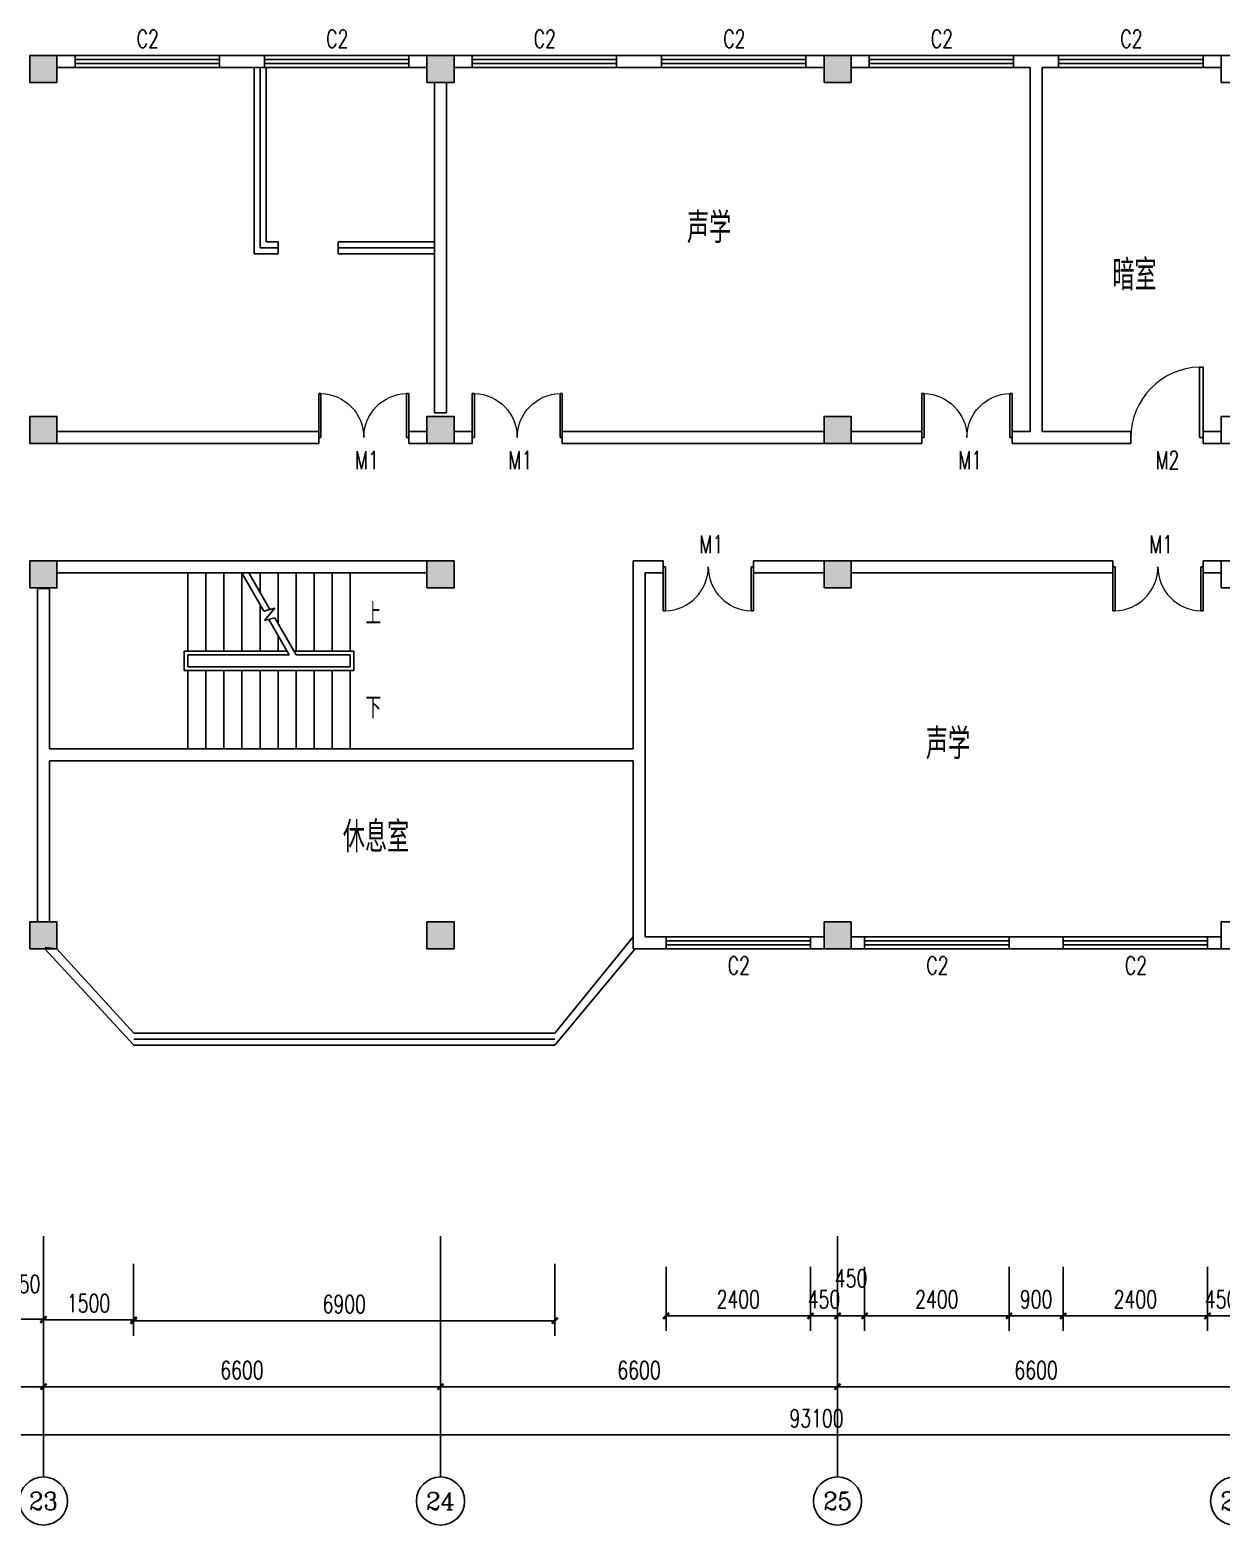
# Model space of a CAD drawing. Extents: x 28056 to 142362, y 13590 to 39190.
# Drawn here: x 67331 to 87131, y 13590 to 38439 of the extents above; entities that cross this region are included whole.
import ezdxf
from ezdxf.enums import TextEntityAlignment as Align

# ---------------------------------------------------------------- set-up
doc = ezdxf.new("R2010")
doc.units = 0
doc.header["$LTSCALE"] = 1000
doc.header["$MEASUREMENT"] = 0
for name, color, linetype in [('AXIS', 3, 'Continuous'), ('AXIS_TEXT', 7, 'Continuous'), ('COLUMN', 9, 'Continuous'), ('DIM_SYMB', 3, 'Continuous'), ('PUB_DIM', 3, 'Continuous'), ('PUB_TEXT', 7, 'Continuous'), ('STAIR', 2, 'Continuous'), ('WALL', 9, 'Continuous'), ('WINDOW', 4, 'Continuous'), ('WINDOW_TEXT', 7, 'Continuous')]:
    doc.layers.add(name, color=color, linetype=linetype)
doc.styles.add('_TCH_AXIS', font='COMPLEX', dxfattribs={"bigfont": 'GBCBIG'})
doc.styles.add('_TCH_DIM', font='SIMPLEX', dxfattribs={"bigfont": 'GBCBIG'})
doc.styles.add('_TCH_DIM_T3', font='SIMPLEX', dxfattribs={"width": 0.705882, "bigfont": 'GBCBIG'})
doc.styles.add('_TCH_WINDOW', font='SIMPLEX', dxfattribs={"bigfont": 'GBCBIG'})
doc.styles.add('COMPLEX', font='COMPLEX')
doc.styles.get("Standard").update_dxf_attribs({"font": 'gbenor.shx', "bigfont": 'gbcbig.shx'})
doc.dimstyles.new('_TCH_ARCH&&100', dxfattribs={"dimtxt": 297.5, "dimasz": 100, "dimexe": 250, "dimexo": 300, "dimgap": 126.25, "dimtad": 1, "dimdec": 0, "dimzin": 0, "dimdsep": 46, "dimtxsty": '_TCH_DIM_T3', "dimblk": 'ARCHTICK', "dimcen": 0.09, "dimclrt": 7, "dimazin": 2, "dimtfac": 1, "dimtdec": 0, "dimtix": 1, "dimtmove": 2, "dimatfit": 3, "dimfxl": 1, "dimtolj": 1, "dimtzin": 0, "dimarcsym": 0})

# ---------------------------------------------------------------- blocks, each defined once
blk = doc.blocks.new('_ArchTick')
at = {"color": 0, "linetype": 'ByBlock', "const_width": 0.4}
blk.add_lwpolyline([(-0.5, -0.5), (0.5, 0.5)], dxfattribs=at)
blk = doc.blocks.new('*D26')
at = {"layer": 'Defpoints', "color": 0}
for p in [(67106, 17722), (67556, 17722), (67556, 17010)]:
    blk.add_point(p, dxfattribs=at)
at = {"layer": 'PUB_DIM', "color": 0, "lineweight": -2}
for p, q in [((67106, 17422), (67106, 16760)), ((67556, 17422), (67556, 16760)), ((67106, 17010), (67556, 17010))]:
    blk.add_line(p, q, dxfattribs=at)
at = {"layer": 'PUB_DIM', "color": 0, "lineweight": -2, "xscale": 100, "yscale": 100, "zscale": 100, "rotation": 180}
blk.add_blockref('_ArchTick', (67106, 17010), dxfattribs=at)
at = {"layer": 'PUB_DIM', "color": 0, "lineweight": -2, "xscale": 100, "yscale": 100, "zscale": 100}
blk.add_blockref('_ArchTick', (67556, 17010), dxfattribs=at)
at = {"layer": 'PUB_DIM', "color": 7, "insert": (67235, 17597), "char_height": 297.5, "attachment_point": 5, "style": '_TCH_DIM_T3'}
blk.add_mtext('\\A1;450', dxfattribs=at)
blk = doc.blocks.new('*D33')
at = {"layer": 'Defpoints', "color": 0}
for p in [(77906, 18184), (80306, 18184), (80306, 17067)]:
    blk.add_point(p, dxfattribs=at)
at = {"layer": 'PUB_DIM', "color": 0, "lineweight": -2}
for p, q in [((77906, 17884), (77906, 16817)), ((80306, 17884), (80306, 16817)), ((77906, 17067), (80306, 17067))]:
    blk.add_line(p, q, dxfattribs=at)
at = {"layer": 'PUB_DIM', "color": 0, "lineweight": -2, "xscale": 100, "yscale": 100, "zscale": 100, "rotation": 180}
blk.add_blockref('_ArchTick', (77906, 17067), dxfattribs=at)
at = {"layer": 'PUB_DIM', "color": 0, "lineweight": -2, "xscale": 100, "yscale": 100, "zscale": 100}
blk.add_blockref('_ArchTick', (80306, 17067), dxfattribs=at)
at = {"layer": 'PUB_DIM', "color": 7, "insert": (79106, 17342), "char_height": 297.5, "attachment_point": 5, "style": '_TCH_DIM_T3'}
blk.add_mtext('\\A1;2400', dxfattribs=at)
blk = doc.blocks.new('*D34')
at = {"layer": 'Defpoints', "color": 0}
for p in [(80306, 18184), (80756, 18184), (80756, 17067)]:
    blk.add_point(p, dxfattribs=at)
at = {"layer": 'PUB_DIM', "color": 0, "lineweight": -2}
for p, q in [((80306, 17884), (80306, 16817)), ((80756, 17884), (80756, 16817)), ((80306, 17067), (80206, 17067)), ((80306, 17067), (80756, 17067)), ((80756, 17067), (80856, 17067))]:
    blk.add_line(p, q, dxfattribs=at)
at = {"layer": 'PUB_DIM', "color": 0, "lineweight": -2, "xscale": 100, "yscale": 100, "zscale": 100}
blk.add_blockref('_ArchTick', (80306, 17067), dxfattribs=at)
at = {"layer": 'PUB_DIM', "color": 0, "lineweight": -2, "xscale": 100, "yscale": 100, "zscale": 100, "rotation": 180}
blk.add_blockref('_ArchTick', (80756, 17067), dxfattribs=at)
at = {"layer": 'PUB_DIM', "color": 7, "insert": (80531, 17342), "char_height": 297.5, "attachment_point": 5, "style": '_TCH_DIM_T3'}
blk.add_mtext('\\A1;450', dxfattribs=at)
blk = doc.blocks.new('*D35')
at = {"layer": 'Defpoints', "color": 0}
for p in [(80756, 18184), (81206, 18184), (81206, 17067)]:
    blk.add_point(p, dxfattribs=at)
at = {"layer": 'PUB_DIM', "color": 0, "lineweight": -2}
for p, q in [((80756, 17884), (80756, 16817)), ((81206, 17884), (81206, 16817)), ((80756, 17067), (81206, 17067))]:
    blk.add_line(p, q, dxfattribs=at)
at = {"layer": 'PUB_DIM', "color": 0, "lineweight": -2, "xscale": 100, "yscale": 100, "zscale": 100, "rotation": 180}
blk.add_blockref('_ArchTick', (80756, 17067), dxfattribs=at)
at = {"layer": 'PUB_DIM', "color": 0, "lineweight": -2, "xscale": 100, "yscale": 100, "zscale": 100}
blk.add_blockref('_ArchTick', (81206, 17067), dxfattribs=at)
at = {"layer": 'PUB_DIM', "color": 7, "insert": (80981, 17692), "char_height": 297.5, "attachment_point": 5, "style": '_TCH_DIM_T3'}
blk.add_mtext('\\A1;450', dxfattribs=at)
blk = doc.blocks.new('*D36')
at = {"layer": 'Defpoints', "color": 0}
for p in [(81206, 18184), (83606, 18184), (83606, 17067)]:
    blk.add_point(p, dxfattribs=at)
at = {"layer": 'PUB_DIM', "color": 0, "lineweight": -2}
for p, q in [((81206, 17884), (81206, 16817)), ((83606, 17884), (83606, 16817)), ((81206, 17067), (83606, 17067))]:
    blk.add_line(p, q, dxfattribs=at)
at = {"layer": 'PUB_DIM', "color": 0, "lineweight": -2, "xscale": 100, "yscale": 100, "zscale": 100, "rotation": 180}
blk.add_blockref('_ArchTick', (81206, 17067), dxfattribs=at)
at = {"layer": 'PUB_DIM', "color": 0, "lineweight": -2, "xscale": 100, "yscale": 100, "zscale": 100}
blk.add_blockref('_ArchTick', (83606, 17067), dxfattribs=at)
at = {"layer": 'PUB_DIM', "color": 7, "insert": (82406, 17342), "char_height": 297.5, "attachment_point": 5, "style": '_TCH_DIM_T3'}
blk.add_mtext('\\A1;2400', dxfattribs=at)
blk = doc.blocks.new('*D37')
at = {"layer": 'Defpoints', "color": 0}
for p in [(83606, 18184), (84506, 18184), (84506, 17067)]:
    blk.add_point(p, dxfattribs=at)
at = {"layer": 'PUB_DIM', "color": 0, "lineweight": -2}
for p, q in [((83606, 17884), (83606, 16817)), ((84506, 17884), (84506, 16817)), ((83606, 17067), (84506, 17067))]:
    blk.add_line(p, q, dxfattribs=at)
at = {"layer": 'PUB_DIM', "color": 0, "lineweight": -2, "xscale": 100, "yscale": 100, "zscale": 100, "rotation": 180}
blk.add_blockref('_ArchTick', (83606, 17067), dxfattribs=at)
at = {"layer": 'PUB_DIM', "color": 0, "lineweight": -2, "xscale": 100, "yscale": 100, "zscale": 100}
blk.add_blockref('_ArchTick', (84506, 17067), dxfattribs=at)
at = {"layer": 'PUB_DIM', "color": 7, "insert": (84056, 17342), "char_height": 297.5, "attachment_point": 5, "style": '_TCH_DIM_T3'}
blk.add_mtext('\\A1;900', dxfattribs=at)
blk = doc.blocks.new('*D38')
at = {"layer": 'Defpoints', "color": 0}
for p in [(84506, 18184), (86906, 18184), (86906, 17067)]:
    blk.add_point(p, dxfattribs=at)
at = {"layer": 'PUB_DIM', "color": 0, "lineweight": -2}
for p, q in [((84506, 17884), (84506, 16817)), ((86906, 17884), (86906, 16817)), ((84506, 17067), (86906, 17067))]:
    blk.add_line(p, q, dxfattribs=at)
at = {"layer": 'PUB_DIM', "color": 0, "lineweight": -2, "xscale": 100, "yscale": 100, "zscale": 100, "rotation": 180}
blk.add_blockref('_ArchTick', (84506, 17067), dxfattribs=at)
at = {"layer": 'PUB_DIM', "color": 0, "lineweight": -2, "xscale": 100, "yscale": 100, "zscale": 100}
blk.add_blockref('_ArchTick', (86906, 17067), dxfattribs=at)
at = {"layer": 'PUB_DIM', "color": 7, "insert": (85706, 17342), "char_height": 297.5, "attachment_point": 5, "style": '_TCH_DIM_T3'}
blk.add_mtext('\\A1;2400', dxfattribs=at)
blk = doc.blocks.new('*D39')
at = {"layer": 'Defpoints', "color": 0}
for p in [(86906, 18184), (87356, 18184), (87356, 17067)]:
    blk.add_point(p, dxfattribs=at)
at = {"layer": 'PUB_DIM', "color": 0, "lineweight": -2}
for p, q in [((86906, 17884), (86906, 16817)), ((87356, 17884), (87356, 16817)), ((86906, 17067), (86806, 17067)), ((86906, 17067), (87356, 17067)), ((87356, 17067), (87456, 17067))]:
    blk.add_line(p, q, dxfattribs=at)
at = {"layer": 'PUB_DIM', "color": 0, "lineweight": -2, "xscale": 100, "yscale": 100, "zscale": 100}
blk.add_blockref('_ArchTick', (86906, 17067), dxfattribs=at)
at = {"layer": 'PUB_DIM', "color": 0, "lineweight": -2, "xscale": 100, "yscale": 100, "zscale": 100, "rotation": 180}
blk.add_blockref('_ArchTick', (87356, 17067), dxfattribs=at)
at = {"layer": 'PUB_DIM', "color": 7, "insert": (87131, 17342), "char_height": 297.5, "attachment_point": 5, "style": '_TCH_DIM_T3'}
blk.add_mtext('\\A1;450', dxfattribs=at)
blk = doc.blocks.new('*D60')
at = {"layer": 'Defpoints', "color": 0}
for p in [(69056, 18233), (76056, 18233), (76056, 16986)]:
    blk.add_point(p, dxfattribs=at)
at = {"layer": 'PUB_DIM', "color": 0, "lineweight": -2}
for p, q in [((69056, 17933), (69056, 16736)), ((76056, 17933), (76056, 16736)), ((69056, 16986), (76056, 16986))]:
    blk.add_line(p, q, dxfattribs=at)
at = {"layer": 'PUB_DIM', "color": 0, "lineweight": -2, "xscale": 100, "yscale": 100, "zscale": 100, "rotation": 180}
blk.add_blockref('_ArchTick', (69056, 16986), dxfattribs=at)
at = {"layer": 'PUB_DIM', "color": 0, "lineweight": -2, "xscale": 100, "yscale": 100, "zscale": 100}
blk.add_blockref('_ArchTick', (76056, 16986), dxfattribs=at)
at = {"layer": 'PUB_DIM', "color": 7, "insert": (72556, 17261), "char_height": 297.5, "attachment_point": 5, "style": '_TCH_DIM_T3'}
blk.add_mtext('\\A1;6900', dxfattribs=at)
blk = doc.blocks.new('*D61')
at = {"layer": 'Defpoints', "color": 0}
for p in [(67556, 18102), (69056, 18102), (69056, 17002)]:
    blk.add_point(p, dxfattribs=at)
at = {"layer": 'PUB_DIM', "color": 0, "lineweight": -2}
for p, q in [((67556, 17802), (67556, 16752)), ((69056, 17802), (69056, 16752)), ((67556, 17002), (69056, 17002))]:
    blk.add_line(p, q, dxfattribs=at)
at = {"layer": 'PUB_DIM', "color": 0, "lineweight": -2, "xscale": 100, "yscale": 100, "zscale": 100, "rotation": 180}
blk.add_blockref('_ArchTick', (67556, 17002), dxfattribs=at)
at = {"layer": 'PUB_DIM', "color": 0, "lineweight": -2, "xscale": 100, "yscale": 100, "zscale": 100}
blk.add_blockref('_ArchTick', (69056, 17002), dxfattribs=at)
at = {"layer": 'PUB_DIM', "color": 7, "insert": (68306, 17277), "char_height": 297.5, "attachment_point": 5, "style": '_TCH_DIM_T3'}
blk.add_mtext('\\A1;1500', dxfattribs=at)
blk = doc.blocks.new('*D75')
at = {"layer": 'AXIS', "color": 0, "lineweight": -2}
for p, q in [((60956, 18090), (60956, 15640)), ((67556, 18090), (67556, 15640)), ((60956, 15890), (67556, 15890))]:
    blk.add_line(p, q, dxfattribs=at)
at = {"layer": 'Defpoints', "color": 0}
for p in [(60956, 18390), (67556, 18390), (67556, 15890)]:
    blk.add_point(p, dxfattribs=at)
at = {"layer": 'AXIS', "color": 0, "lineweight": -2, "xscale": 100, "yscale": 100, "zscale": 100, "rotation": 180}
blk.add_blockref('_ArchTick', (60956, 15890), dxfattribs=at)
at = {"layer": 'AXIS', "color": 0, "lineweight": -2, "xscale": 100, "yscale": 100, "zscale": 100}
blk.add_blockref('_ArchTick', (67556, 15890), dxfattribs=at)
at = {"layer": 'AXIS', "color": 7, "insert": (64256, 16165), "char_height": 297.5, "attachment_point": 5, "style": '_TCH_DIM_T3'}
blk.add_mtext('\\A1;6600', dxfattribs=at)
blk = doc.blocks.new('*D76')
at = {"layer": 'AXIS', "color": 0, "lineweight": -2}
for p, q in [((67556, 18090), (67556, 15640)), ((74156, 18090), (74156, 15640)), ((67556, 15890), (74156, 15890))]:
    blk.add_line(p, q, dxfattribs=at)
at = {"layer": 'Defpoints', "color": 0}
for p in [(67556, 18390), (74156, 18390), (74156, 15890)]:
    blk.add_point(p, dxfattribs=at)
at = {"layer": 'AXIS', "color": 0, "lineweight": -2, "xscale": 100, "yscale": 100, "zscale": 100, "rotation": 180}
blk.add_blockref('_ArchTick', (67556, 15890), dxfattribs=at)
at = {"layer": 'AXIS', "color": 0, "lineweight": -2, "xscale": 100, "yscale": 100, "zscale": 100}
blk.add_blockref('_ArchTick', (74156, 15890), dxfattribs=at)
at = {"layer": 'AXIS', "color": 7, "insert": (70856, 16165), "char_height": 297.5, "attachment_point": 5, "style": '_TCH_DIM_T3'}
blk.add_mtext('\\A1;6600', dxfattribs=at)
blk = doc.blocks.new('*D77')
at = {"layer": 'AXIS', "color": 0, "lineweight": -2}
for p, q in [((74156, 18090), (74156, 15640)), ((80756, 18090), (80756, 15640)), ((74156, 15890), (80756, 15890))]:
    blk.add_line(p, q, dxfattribs=at)
at = {"layer": 'Defpoints', "color": 0}
for p in [(74156, 18390), (80756, 18390), (80756, 15890)]:
    blk.add_point(p, dxfattribs=at)
at = {"layer": 'AXIS', "color": 0, "lineweight": -2, "xscale": 100, "yscale": 100, "zscale": 100, "rotation": 180}
blk.add_blockref('_ArchTick', (74156, 15890), dxfattribs=at)
at = {"layer": 'AXIS', "color": 0, "lineweight": -2, "xscale": 100, "yscale": 100, "zscale": 100}
blk.add_blockref('_ArchTick', (80756, 15890), dxfattribs=at)
at = {"layer": 'AXIS', "color": 7, "insert": (77456, 16165), "char_height": 297.5, "attachment_point": 5, "style": '_TCH_DIM_T3'}
blk.add_mtext('\\A1;6600', dxfattribs=at)
blk = doc.blocks.new('*D78')
at = {"layer": 'AXIS', "color": 0, "lineweight": -2}
for p, q in [((80756, 18090), (80756, 15640)), ((87356, 18090), (87356, 15640)), ((80756, 15890), (87356, 15890))]:
    blk.add_line(p, q, dxfattribs=at)
at = {"layer": 'Defpoints', "color": 0}
for p in [(80756, 18390), (87356, 18390), (87356, 15890)]:
    blk.add_point(p, dxfattribs=at)
at = {"layer": 'AXIS', "color": 0, "lineweight": -2, "xscale": 100, "yscale": 100, "zscale": 100, "rotation": 180}
blk.add_blockref('_ArchTick', (80756, 15890), dxfattribs=at)
at = {"layer": 'AXIS', "color": 0, "lineweight": -2, "xscale": 100, "yscale": 100, "zscale": 100}
blk.add_blockref('_ArchTick', (87356, 15890), dxfattribs=at)
at = {"layer": 'AXIS', "color": 7, "insert": (84056, 16165), "char_height": 297.5, "attachment_point": 5, "style": '_TCH_DIM_T3'}
blk.add_mtext('\\A1;6600', dxfattribs=at)
blk = doc.blocks.new('*D85')
at = {"layer": 'AXIS', "color": 0, "lineweight": -2}
for p, q in [((33856, 18090), (33856, 14840)), ((126956, 18090), (126956, 14840)), ((33856, 15090), (126956, 15090))]:
    blk.add_line(p, q, dxfattribs=at)
at = {"layer": 'Defpoints', "color": 0}
for p in [(33856, 18390), (126956, 18390), (126956, 15090)]:
    blk.add_point(p, dxfattribs=at)
at = {"layer": 'AXIS', "color": 0, "lineweight": -2, "xscale": 100, "yscale": 100, "zscale": 100, "rotation": 180}
blk.add_blockref('_ArchTick', (33856, 15090), dxfattribs=at)
at = {"layer": 'AXIS', "color": 0, "lineweight": -2, "xscale": 100, "yscale": 100, "zscale": 100}
blk.add_blockref('_ArchTick', (126956, 15090), dxfattribs=at)
at = {"layer": 'AXIS', "color": 7, "insert": (80406, 15365), "char_height": 297.5, "attachment_point": 5, "style": '_TCH_DIM_T3'}
blk.add_mtext('\\A1;93100', dxfattribs=at)
blk = doc.blocks.new('_FZHK')
blk.add_lwpolyline([(-0.5, -0.5), (0.5, -0.5), (0.5, 0.5), (-0.5, 0.5)], close=True)
blk = doc.blocks.new('_AXISO')
blk.add_circle((0, 0), 0.5)
at = {"layer": 'AXIS_TEXT', "style": 'COMPLEX', "width": 1.041667}
blk.add_attdef('A', text='', height=0.56, dxfattribs=at).set_placement((-0.25, -0.28), (0.25, -0.28), align=Align.FIT)
blk = doc.blocks.new('$DorLib2D$00000001')
for p, q in [((0.45, 0.975), (0.5, 0.975)), ((0.45, 0), (0.45, 0.975)), ((0.5, 0), (0.5, 0.975)), ((0.5, 0), (0.45, 0))]:
    blk.add_line(p, q)
at = {"lineweight": 13}
blk.add_arc((0.475, 0), 0.975, 91.4693, 180, dxfattribs=at)
blk = doc.blocks.new('$DorLib2D$00000002')
for p, q in [((-0.5, 0), (-0.5, 0.4875)), ((-0.475, 0.4875), (-0.5, 0.4875)), ((-0.475, 0), (-0.475, 0.4875)), ((0.475, 0), (0.475, 0.4875)), ((0.475, 0.4875), (0.5, 0.4875)), ((0.5, 0), (0.5, 0.4875)), ((-0.5, 0), (-0.475, 0)), ((0.5, 0), (0.475, 0))]:
    blk.add_line(p, q)
at = {"lineweight": 13}
for centre, start, end in [((-0.4875, 0), 0, 88.53072), ((0.4875, 0), 91.46928, 180)]:
    blk.add_arc(centre, 0.4875, start, end, dxfattribs=at)
blk = doc.blocks.new('$TCHSYS$WIN2D')
for p, q in [((-0.5, 0.5), (0.5, 0.5)), ((-0.5, 0.5), (-0.5, -0.5)), ((0.5, 0.5), (0.5, -0.5)), ((0.5, 0.167), (-0.5, 0.167)), ((0.5, -0.167), (-0.5, -0.167)), ((-0.5, -0.5), (0.5, -0.5))]:
    blk.add_line(p, q)

msp = doc.modelspace()

# ---------------------------------------------------------------- hatches: boundary and pattern name
h = msp.add_hatch(color=256)
h.paths.add_polyline_path([(67556.2, 38015.3), (67331.2, 38015.3), (67331.2, 37790.3), (67556.2, 37790.3)])
h.paths.add_polyline_path([(67556.2, 37790.3), (67781.2, 37790.3), (67781.2, 38015.3), (67556.2, 38015.3)])
h.paths.add_polyline_path([(67556.2, 37565.3), (67781.2, 37565.3), (67781.2, 37790.3), (67556.2, 37790.3)])
h.paths.add_polyline_path([(67556.2, 37790.3), (67331.2, 37790.3), (67331.2, 37565.3), (67556.2, 37565.3)])
h.paths.add_polyline_path([(67556.2, 31790.3), (67331.2, 31790.3), (67331.2, 31565.3), (67556.2, 31565.3)])
h.paths.add_polyline_path([(67556.2, 31790.3), (67556.2, 31565.3), (67781.2, 31565.3), (67781.2, 31790.3)])
h.paths.add_polyline_path([(67781.2, 31790.3), (67781.2, 32015.3), (67556.2, 32015.3), (67556.2, 31790.3)])
h.paths.add_polyline_path([(67556.2, 32015.3), (67331.2, 32015.3), (67331.2, 31790.3), (67556.2, 31790.3)])
h.paths.add_polyline_path([(67556.2, 23615.3), (67556.2, 23165.3), (67781.2, 23165.3), (67781.2, 23615.3)])
h.paths.add_polyline_path([(67331.2, 23615.3), (67331.2, 23165.3), (67556.2, 23165.3), (67556.2, 23615.3)])
h = msp.add_hatch(color=256)
h.paths.add_polyline_path([(74156.2, 38015.3), (73931.2, 38015.3), (73931.2, 37790.3), (74156.2, 37790.3)])
h.paths.add_polyline_path([(74156.2, 37790.3), (74381.2, 37790.3), (74381.2, 38015.3), (74156.2, 38015.3)])
h.paths.add_polyline_path([(74156.2, 37565.3), (74381.2, 37565.3), (74381.2, 37790.3), (74156.2, 37790.3)])
h.paths.add_polyline_path([(74156.2, 37790.3), (73931.2, 37790.3), (73931.2, 37565.3), (74156.2, 37565.3)])
h.paths.add_polyline_path([(74156.2, 31790.3), (73931.2, 31790.3), (73931.2, 31565.3), (74156.2, 31565.3)])
h.paths.add_polyline_path([(74156.2, 31790.3), (74156.2, 31565.3), (74381.2, 31565.3), (74381.2, 31790.3)])
h.paths.add_polyline_path([(74381.2, 31790.3), (74381.2, 32015.3), (74156.2, 32015.3), (74156.2, 31790.3)])
h.paths.add_polyline_path([(74156.2, 32015.3), (73931.2, 32015.3), (73931.2, 31790.3), (74156.2, 31790.3)])
h.paths.add_polyline_path([(74156.2, 23615.3), (74156.2, 23165.3), (74381.2, 23165.3), (74381.2, 23615.3)])
h.paths.add_polyline_path([(73931.2, 23615.3), (73931.2, 23165.3), (74156.2, 23165.3), (74156.2, 23615.3)])
h = msp.add_hatch(color=256)
h.paths.add_polyline_path([(80756.2, 38015.3), (80531.2, 38015.3), (80531.2, 37790.3), (80756.2, 37790.3)])
h.paths.add_polyline_path([(80756.2, 37790.3), (80981.2, 37790.3), (80981.2, 38015.3), (80756.2, 38015.3)])
h.paths.add_polyline_path([(80756.2, 37565.3), (80981.2, 37565.3), (80981.2, 37790.3), (80756.2, 37790.3)])
h.paths.add_polyline_path([(80756.2, 37790.3), (80531.2, 37790.3), (80531.2, 37565.3), (80756.2, 37565.3)])
h.paths.add_polyline_path([(80756.2, 31790.3), (80531.2, 31790.3), (80531.2, 31565.3), (80756.2, 31565.3)])
h.paths.add_polyline_path([(80756.2, 31790.3), (80756.2, 31565.3), (80981.2, 31565.3), (80981.2, 31790.3)])
h.paths.add_polyline_path([(80981.2, 31790.3), (80981.2, 32015.3), (80756.2, 32015.3), (80756.2, 31790.3)])
h.paths.add_polyline_path([(80756.2, 32015.3), (80531.2, 32015.3), (80531.2, 31790.3), (80756.2, 31790.3)])
h.paths.add_polyline_path([(80756.2, 23615.3), (80756.2, 23165.3), (80981.2, 23165.3), (80981.2, 23615.3)])
h.paths.add_polyline_path([(80531.2, 23615.3), (80531.2, 23165.3), (80756.2, 23165.3), (80756.2, 23615.3)])
h = msp.add_hatch(color=256)
h.paths.add_polyline_path([(67556.2, 29615.3), (67331.2, 29615.3), (67331.2, 29390.3), (67556.2, 29390.3)])
h.paths.add_polyline_path([(67781.2, 29615.3), (67556.2, 29615.3), (67556.2, 29390.3), (67781.2, 29390.3)])
h.paths.add_polyline_path([(67781.2, 29390.3), (67556.2, 29390.3), (67556.2, 29165.3), (67781.2, 29165.3)])
h.paths.add_polyline_path([(67556.2, 29390.3), (67331.2, 29390.3), (67331.2, 29165.3), (67556.2, 29165.3)])
h = msp.add_hatch(color=256)
h.paths.add_polyline_path([(74156.2, 29615.3), (73931.2, 29615.3), (73931.2, 29390.3), (74156.2, 29390.3)])
h.paths.add_polyline_path([(74381.2, 29615.3), (74156.2, 29615.3), (74156.2, 29390.3), (74381.2, 29390.3)])
h.paths.add_polyline_path([(74381.2, 29390.3), (74156.2, 29390.3), (74156.2, 29165.3), (74381.2, 29165.3)])
h.paths.add_polyline_path([(74156.2, 29390.3), (73931.2, 29390.3), (73931.2, 29165.3), (74156.2, 29165.3)])
h = msp.add_hatch(color=256)
h.paths.add_polyline_path([(80756.2, 29615.3), (80531.2, 29615.3), (80531.2, 29390.3), (80756.2, 29390.3)])
h.paths.add_polyline_path([(80981.2, 29615.3), (80756.2, 29615.3), (80756.2, 29390.3), (80981.2, 29390.3)])
h.paths.add_polyline_path([(80981.2, 29390.3), (80756.2, 29390.3), (80756.2, 29165.3), (80981.2, 29165.3)])
h.paths.add_polyline_path([(80756.2, 29390.3), (80531.2, 29390.3), (80531.2, 29165.3), (80756.2, 29165.3)])

# ---------------------------------------------------------------- linework, layer by layer
for p, q in [((71056.2, 37815.3), (71256.2, 37815.3)), ((71156.2, 37284.1), (71156.2, 37815.3)), ((71156.2, 37815.3), (71156.2, 34815.3)), ((71156.2, 34815.3), (71456.2, 34815.3)), ((72456.2, 34815.3), (74056.2, 34815.3)), ((74056.2, 34915.3), (74056.2, 34715.3)), ((67781.2, 23165.3), (67581.2, 23165.3)), ((67781.2, 23165.3), (67582.4, 23186.7))]:
    msp.add_line(p, q)
at = {"layer": 'AXIS'}
for p, q in [((67556.2, 18390.3), (67556.2, 14390.3)), ((74156.2, 18390.3), (74156.2, 14390.3)), ((80756.2, 18390.3), (80756.2, 14390.3))]:
    msp.add_line(p, q, dxfattribs=at)
at = {"layer": 'DIM_SYMB'}
for points in [[(72806.2, 27171.8, 0, 0, 0), (68806.2, 27171.8, 0, 0, 0), (68806.2, 28733.8, 0, 0, 0), (70856.2, 28733.8, 80, 0, 0), (71156.2, 28733.8, 0, 0, 0)], [(72806.2, 28733.8, 0, 0, 0), (71756.2, 28733.8, 80, 0, 0), (71456.2, 28733.8, 0, 0, 0)]]:
    msp.add_lwpolyline(points, format="xyseb", dxfattribs=at)
at = {"layer": 'STAIR'}
for p, q in [((69956.2, 29415.3), (67781.2, 29415.3)), ((70855, 29415.3), (69956.2, 29415.3)), ((69956.2, 28112.3), (69956.2, 29415.3)), ((69956.2, 28112.3), (69956.2, 29415.3)), ((70256.2, 28112.3), (70256.2, 29415.3)), ((70556.2, 28112.3), (70556.2, 29415.3)), ((71221.3, 28780.9), (70855, 29415.3)), ((70856.2, 28112.3), (70856.2, 29413.2)), ((72656.2, 29415.3), (70970.5, 29415.3)), ((71321.3, 28807.7), (70970.5, 29415.3)), ((71156.2, 29093.6), (71156.2, 29415.3)), ((71456.2, 28574), (71456.2, 29415.3)), ((71756.2, 28112.3), (71756.2, 29415.3)), ((72056.2, 28112.3), (72056.2, 29415.3)), ((72356.2, 28112.3), (72356.2, 29415.3)), ((72656.2, 28112.3), (72656.2, 29415.3)), ((67656.2, 29165.3), (67656.2, 26490.3)), ((71156.2, 28112.3), (71156.2, 28893.6)), ((71401.7, 28829.2), (71221.3, 28780.9)), ((71228.8, 28623.2), (71401.7, 28829.2)), ((71401.1, 28669.4), (71228.8, 28623.2)), ((71641.9, 28052.3), (71301.1, 28642.6)), ((71757.4, 28052.3), (71401.1, 28669.4)), ((71456.2, 28112.3), (71456.2, 28374)), ((71607.3, 28112.3), (69896.2, 28112.3)), ((69896.2, 28112.3), (69896.2, 27793.3)), ((72716.2, 28112.3), (71722.8, 28112.3)), ((72716.2, 27793.3), (72716.2, 28112.3)), ((71641.9, 28052.3), (69956.2, 28052.3)), ((71641.9, 28052.3), (69956.2, 28052.3)), ((69956.2, 28052.3), (69956.2, 27853.3)), ((69956.2, 27853.3), (69956.2, 28052.3)), ((69956.2, 27853.3), (72656.2, 27853.3)), ((69956.2, 27853.3), (72656.2, 27853.3)), ((72656.2, 28052.3), (71757.4, 28052.3)), ((72656.2, 28052.3), (71757.4, 28052.3)), ((72656.2, 27853.3), (72656.2, 28052.3)), ((72656.2, 28052.3), (72656.2, 27853.3)), ((69896.2, 27793.3), (72716.2, 27793.3)), ((69956.2, 27793.3), (69956.2, 26490.3)), ((69956.2, 26490.3), (69956.2, 27793.3)), ((70256.2, 27793.3), (70256.2, 26490.3)), ((70556.2, 27793.3), (70556.2, 26490.3)), ((70856.2, 27793.3), (70856.2, 26490.3)), ((71156.2, 27793.3), (71156.2, 26490.3)), ((71456.2, 27793.3), (71456.2, 26490.3)), ((71756.2, 27793.3), (71756.2, 26490.3)), ((72056.2, 27793.3), (72056.2, 26490.3)), ((72356.2, 27793.3), (72356.2, 26490.3)), ((72656.2, 27793.3), (72656.2, 26490.3)), ((67656.2, 26490.3), (69956.2, 26490.3)), ((69956.2, 26490.3), (72656.2, 26490.3))]:
    msp.add_line(p, q, dxfattribs=at)
at = {"layer": 'WALL'}
for p, q in [((68081.2, 38015.3), (67781.2, 38015.3)), ((67781.2, 37815.3), (68081.2, 37815.3)), ((68081.2, 37815.3), (68081.2, 38015.3)), ((71156.2, 38015.3), (70481.2, 38015.3)), ((70481.2, 38015.3), (70481.2, 37815.3)), ((70481.2, 37815.3), (71056.2, 37815.3)), ((71056.2, 37815.3), (71056.2, 34715.3)), ((71156.2, 38015.3), (73931.2, 38015.3)), ((71256.2, 37815.3), (71256.2, 34915.3)), ((71256.2, 37815.3), (73931.2, 37815.3)), ((74681.2, 38015.3), (74381.2, 38015.3)), ((74381.2, 37815.3), (74681.2, 37815.3)), ((74681.2, 37815.3), (74681.2, 38015.3)), ((77831.2, 38015.3), (77081.2, 38015.3)), ((77081.2, 38015.3), (77081.2, 37815.3)), ((77081.2, 37815.3), (77831.2, 37815.3)), ((77831.2, 37815.3), (77831.2, 38015.3)), ((80531.2, 38015.3), (80231.2, 38015.3)), ((80231.2, 38015.3), (80231.2, 37815.3)), ((80231.2, 37815.3), (80531.2, 37815.3)), ((81281.2, 38015.3), (80981.2, 38015.3)), ((80981.2, 37815.3), (81281.2, 37815.3)), ((81281.2, 37815.3), (81281.2, 38015.3)), ((84056.2, 38015.3), (83681.2, 38015.3)), ((83681.2, 38015.3), (83681.2, 37815.3)), ((83681.2, 37815.3), (83956.2, 37815.3)), ((83956.2, 31765.3), (83956.2, 37815.3)), ((84431.2, 38015.3), (84056.2, 38015.3)), ((84156.2, 37815.3), (84431.2, 37815.3)), ((84156.2, 31765.3), (84156.2, 37815.3)), ((84431.2, 37815.3), (84431.2, 38015.3)), ((87131.2, 38015.3), (86831.2, 38015.3)), ((86831.2, 38015.3), (86831.2, 37815.3)), ((86831.2, 37815.3), (87131.2, 37815.3)), ((74056.2, 34915.3), (74056.2, 37565.3)), ((74256.2, 34815.3), (74256.2, 37565.3)), ((71256.2, 34915.3), (71456.2, 34915.3)), ((71456.2, 34915.3), (71456.2, 34715.3)), ((74056.2, 34915.3), (72456.2, 34915.3)), ((72456.2, 34715.3), (72456.2, 34915.3)), ((74256.2, 32077.3), (74256.2, 34815.3)), ((71056.2, 34715.3), (71456.2, 34715.3)), ((74056.2, 34715.3), (72456.2, 34715.3)), ((74056.2, 32077.3), (74056.2, 34715.3)), ((74056.2, 32077.3), (74256.2, 32077.3)), ((72131.2, 31765.3), (67781.2, 31765.3)), ((67781.2, 31565.3), (72131.2, 31565.3)), ((72131.2, 31565.3), (72131.2, 31765.3)), ((73931.2, 31765.3), (73631.2, 31765.3)), ((73631.2, 31765.3), (73631.2, 31565.3)), ((73631.2, 31565.3), (73931.2, 31565.3)), ((74681.2, 31765.3), (74381.2, 31765.3)), ((74381.2, 31565.3), (74681.2, 31565.3)), ((74681.2, 31565.3), (74681.2, 31765.3)), ((80531.2, 31765.3), (76181.2, 31765.3)), ((76181.2, 31765.3), (76181.2, 31565.3)), ((76181.2, 31565.3), (80531.2, 31565.3)), ((82156.2, 31765.3), (80981.2, 31765.3)), ((80981.2, 31565.3), (82156.2, 31565.3)), ((82156.2, 31565.3), (82156.2, 31765.3)), ((83956.2, 31765.3), (83656.2, 31765.3)), ((83656.2, 31765.3), (83656.2, 31565.3)), ((83656.2, 31565.3), (83956.2, 31565.3)), ((83956.2, 31565.3), (83956.2, 31565.3)), ((83956.2, 31565.3), (84156.2, 31565.3)), ((85631.2, 31765.3), (84156.2, 31765.3)), ((84156.2, 31565.3), (85631.2, 31565.3)), ((84156.2, 31565.3), (84156.2, 31565.3)), ((85631.2, 31565.3), (85631.2, 31765.3)), ((87131.2, 31765.3), (86831.2, 31765.3)), ((86831.2, 31765.3), (86831.2, 31565.3)), ((86831.2, 31565.3), (87131.2, 31565.3)), ((67781.2, 29615.3), (73931.2, 29615.3)), ((77856.2, 29615.3), (77356.2, 29615.3)), ((77356.2, 26490.3), (77356.2, 29615.3)), ((77856.2, 29415.3), (77856.2, 29615.3)), ((80531.2, 29615.3), (79356.2, 29615.3)), ((79356.2, 29615.3), (79356.2, 29415.3)), ((85331.2, 29615.3), (80981.2, 29615.3)), ((85331.2, 29415.3), (85331.2, 29615.3)), ((87131.2, 29615.3), (86831.2, 29615.3)), ((86831.2, 29615.3), (86831.2, 29415.3)), ((67781.2, 29415.3), (73931.2, 29415.3)), ((77556.2, 29415.3), (77856.2, 29415.3)), ((77556.2, 26390.3), (77556.2, 29415.3)), ((79356.2, 29415.3), (80531.2, 29415.3)), ((80981.2, 29415.3), (85331.2, 29415.3)), ((86831.2, 29415.3), (87131.2, 29415.3)), ((67456.2, 29153.9), (67456.2, 26390.3)), ((67656.2, 29153.9), (67456.2, 29153.9)), ((67656.2, 29153.9), (67656.2, 26490.3)), ((67456.2, 26390.3), (67456.2, 23615.3)), ((67656.2, 26490.3), (77356.2, 26490.3)), ((77556.2, 23365.3), (77556.2, 26390.3)), ((67656.2, 26290.3), (67656.2, 23615.3)), ((67656.2, 26290.3), (77356.2, 26290.3)), ((77356.2, 23165.3), (77356.2, 26290.3)), ((76056.2, 21765.3), (77356.2, 23365.3)), ((77906.2, 23365.3), (77556.2, 23365.3)), ((77906.2, 23165.3), (77906.2, 23365.3)), ((80531.2, 23365.3), (80306.2, 23365.3)), ((80306.2, 23365.3), (80306.2, 23165.3)), ((81206.2, 23365.3), (80981.2, 23365.3)), ((81206.2, 23165.3), (81206.2, 23365.3)), ((84506.2, 23365.3), (83606.2, 23365.3)), ((83606.2, 23365.3), (83606.2, 23165.3)), ((84506.2, 23165.3), (84506.2, 23365.3)), ((87131.2, 23365.3), (86906.2, 23365.3)), ((86906.2, 23365.3), (86906.2, 23165.3)), ((67581.2, 23165.3), (69057, 21565.3)), ((69057.1, 21765.3), (67781.2, 23165.3)), ((77389.5, 23165.3), (76056.2, 21565.3)), ((77356.2, 23165.3), (77906.2, 23165.3)), ((80306.2, 23165.3), (80531.2, 23165.3)), ((80981.2, 23165.3), (81206.2, 23165.3)), ((83606.2, 23165.3), (84506.2, 23165.3)), ((86906.2, 23165.3), (87131.2, 23165.3)), ((69056.2, 21665.3), (76056.2, 21665.3)), ((69057.1, 21765.3), (76056.2, 21765.3)), ((69057, 21565.3), (76056.2, 21565.3))]:
    msp.add_line(p, q, dxfattribs=at)

# ---------------------------------------------------------------- block references
at = {"layer": 'AXIS'}
ref = msp.add_blockref('_AXISO', (67556.2, 13990.3), dxfattribs=dict(at, xscale=800, yscale=800, zscale=800))
ref.add_attrib('A', '23', dxfattribs={"layer": 'AXIS_TEXT', "height": 294.28, "style": '_TCH_AXIS'}).set_placement((67318, 13843.1), (67794.4, 13843.1), align=Align.FIT)
ref = msp.add_blockref('_AXISO', (74156.2, 13990.3), dxfattribs=dict(at, xscale=800, yscale=800, zscale=800))
ref.add_attrib('A', '24', dxfattribs={"layer": 'AXIS_TEXT', "height": 288.12, "style": '_TCH_AXIS', "width": 0.972222}).set_placement((73916.1, 13846.2), (74396.3, 13846.2), align=Align.FIT)
ref = msp.add_blockref('_AXISO', (80756.2, 13990.3), dxfattribs=dict(at, xscale=800, yscale=800, zscale=800))
ref.add_attrib('A', '25', dxfattribs={"layer": 'AXIS_TEXT', "height": 294.28, "style": '_TCH_AXIS'}).set_placement((80518, 13843.1), (80994.4, 13843.1), align=Align.FIT)
ref = msp.add_blockref('_AXISO', (87356.2, 13990.3), dxfattribs=dict(at, xscale=800, yscale=800, zscale=800))
ref.add_attrib('A', '26', dxfattribs={"layer": 'AXIS_TEXT', "height": 300.65, "style": '_TCH_AXIS', "width": 0.970588}).set_placement((87120, 13839.9), (87592.4, 13839.9), align=Align.FIT)
at = {"layer": 'COLUMN', "xscale": 450, "yscale": 450, "zscale": 450}
for p in [(67556.2, 37790.3), (74156.2, 37790.3), (80756.2, 37790.3), (87356.2, 37790.3), (67556.2, 31790.3), (74156.2, 31790.3), (80756.2, 31790.3), (87356.2, 31790.3), (67556.2, 29390.3), (74156.2, 29390.3), (80756.2, 29390.3), (87356.2, 29390.3), (67556.2, 23390.3), (74156.2, 23390.3), (80756.2, 23390.3), (87356.2, 23390.3)]:
    msp.add_blockref('_FZHK', p, dxfattribs=at)
at = {"layer": 'WINDOW'}
ref = msp.add_blockref('$TCHSYS$WIN2D', (69281.2, 37915.3), dxfattribs=dict(at, xscale=2400, yscale=-200, zscale=2400))
ref.add_attrib('A', 'C2', (69106.2, 38141.5), dxfattribs={"layer": 'WINDOW_TEXT', "height": 297.5, "style": '_TCH_WINDOW', "width": 0.705882})
ref = msp.add_blockref('$TCHSYS$WIN2D', (72431.2, 37915.3), dxfattribs=dict(at, xscale=2400, yscale=-200, zscale=2400))
ref.add_attrib('A', 'C2', (72256.2, 38141.5), dxfattribs={"layer": 'WINDOW_TEXT', "height": 297.5, "style": '_TCH_WINDOW', "width": 0.705882})
ref = msp.add_blockref('$TCHSYS$WIN2D', (75881.2, 37915.3), dxfattribs=dict(at, xscale=2400, yscale=-200, zscale=2400))
ref.add_attrib('A', 'C2', (75706.2, 38141.5), dxfattribs={"layer": 'WINDOW_TEXT', "height": 297.5, "style": '_TCH_WINDOW', "width": 0.705882})
ref = msp.add_blockref('$TCHSYS$WIN2D', (79031.2, 37915.3), dxfattribs=dict(at, xscale=2400, yscale=-200, zscale=2400))
ref.add_attrib('A', 'C2', (78856.2, 38141.5), dxfattribs={"layer": 'WINDOW_TEXT', "height": 297.5, "style": '_TCH_WINDOW', "width": 0.705882})
ref = msp.add_blockref('$TCHSYS$WIN2D', (82481.2, 37915.3), dxfattribs=dict(at, xscale=2400, yscale=-200, zscale=2400))
ref.add_attrib('A', 'C2', (82306.2, 38141.5), dxfattribs={"layer": 'WINDOW_TEXT', "height": 297.5, "style": '_TCH_WINDOW', "width": 0.705882})
ref = msp.add_blockref('$TCHSYS$WIN2D', (85631.2, 37915.3), dxfattribs=dict(at, xscale=2400, yscale=-200, zscale=2400))
ref.add_attrib('A', 'C2', (85456.2, 38141.5), dxfattribs={"layer": 'WINDOW_TEXT', "height": 297.5, "style": '_TCH_WINDOW', "width": 0.705882})
ref = msp.add_blockref('$DorLib2D$00000001', (86231.2, 31665.3), dxfattribs=dict(at, xscale=1200, yscale=1200, zscale=1200))
ref.add_attrib('A', 'M2', (86041.2, 31141.5), dxfattribs={"layer": 'WINDOW_TEXT', "height": 297.5, "style": '_TCH_WINDOW', "width": 0.705882})
ref = msp.add_blockref('$DorLib2D$00000002', (72881.2, 31665.3), dxfattribs=dict(at, xscale=-1500, yscale=1500, zscale=-1500))
ref.add_attrib('A', 'M1', (72736.2, 31141.5), dxfattribs={"layer": 'WINDOW_TEXT', "height": 297.5, "style": '_TCH_WINDOW', "width": 0.705882})
ref = msp.add_blockref('$DorLib2D$00000002', (75431.2, 31665.3), dxfattribs=dict(at, xscale=-1500, yscale=1500, zscale=-1500))
ref.add_attrib('A', 'M1', (75286.2, 31141.5), dxfattribs={"layer": 'WINDOW_TEXT', "height": 297.5, "style": '_TCH_WINDOW', "width": 0.705882})
ref = msp.add_blockref('$DorLib2D$00000002', (82906.2, 31665.3), dxfattribs=dict(at, xscale=-1500, yscale=1500, zscale=-1500))
ref.add_attrib('A', 'M1', (82761.2, 31141.5), dxfattribs={"layer": 'WINDOW_TEXT', "height": 297.5, "style": '_TCH_WINDOW', "width": 0.705882})
ref = msp.add_blockref('$DorLib2D$00000002', (78606.2, 29515.3), dxfattribs=dict(at, xscale=-1500, yscale=-1500, zscale=-1500, rotation=360))
ref.add_attrib('A', 'M1', (78461.2, 29741.5), dxfattribs={"layer": 'WINDOW_TEXT', "height": 297.5, "style": '_TCH_WINDOW', "width": 0.705882})
ref = msp.add_blockref('$DorLib2D$00000002', (86081.2, 29515.3), dxfattribs=dict(at, xscale=-1500, yscale=-1500, zscale=-1500))
ref.add_attrib('A', 'M1', (85936.2, 29741.5), dxfattribs={"layer": 'WINDOW_TEXT', "height": 297.5, "style": '_TCH_WINDOW', "width": 0.705882})
ref = msp.add_blockref('$TCHSYS$WIN2D', (79106.2, 23265.3), dxfattribs=dict(at, xscale=2400, yscale=-200, zscale=2400, rotation=180))
ref.add_attrib('A', 'C2', (78931.2, 22741.5), dxfattribs={"layer": 'WINDOW_TEXT', "height": 297.5, "style": '_TCH_WINDOW', "width": 0.705882})
ref = msp.add_blockref('$TCHSYS$WIN2D', (82406.2, 23265.3), dxfattribs=dict(at, xscale=2400, yscale=-200, zscale=2400, rotation=180))
ref.add_attrib('A', 'C2', (82231.2, 22741.5), dxfattribs={"layer": 'WINDOW_TEXT', "height": 297.5, "style": '_TCH_WINDOW', "width": 0.705882})
ref = msp.add_blockref('$TCHSYS$WIN2D', (85706.2, 23265.3), dxfattribs=dict(at, xscale=2400, yscale=-200, zscale=2400, rotation=180))
ref.add_attrib('A', 'C2', (85531.2, 22741.5), dxfattribs={"layer": 'WINDOW_TEXT', "height": 297.5, "style": '_TCH_WINDOW', "width": 0.705882})

# ---------------------------------------------------------------- texts
at = {"layer": 'PUB_TEXT'}
for s, p in [('声学', (78252.7, 34894)), ('暗室', (85324.6, 34111.7)), ('声学', (82224.1, 26318.5)), ('休息室', (72533, 24770.2))]:
    msp.add_text(s, height=510.64, dxfattribs=at).set_placement(p)
at = {"layer": 'PUB_TEXT', "style": '_TCH_DIM'}
for s, p in [('上', (72911.2, 28558.8)), ('下', (72911.2, 26996.8))]:
    msp.add_text(s, height=357.4, dxfattribs=at).set_placement(p)

# ---------------------------------------------------------------- dimensions: what is measured, and where the dimension line sits
at = {"layer": 'AXIS'}
for p1, p2, distance, text, picture, middle in [((33856.2, 18390.3), (126956.2, 18390.3), -3300, '93100', '*D85', (80406.2, 15365.3)), ((60956.2, 18390.3), (67556.2, 18390.3), -2500, '6600', '*D75', (64256.2, 16165.3)), ((67556.2, 18390.3), (74156.2, 18390.3), -2500, '6600', '*D76', (70856.2, 16165.3)), ((74156.2, 18390.3), (80756.2, 18390.3), -2500, '6600', '*D77', (77456.2, 16165.3)), ((80756.2, 18390.3), (87356.2, 18390.3), -2500, '6600', '*D78', (84056.2, 16165.3))]:
    dim = msp.add_aligned_dim(p1=p1, p2=p2, distance=distance, text=text, dimstyle='_TCH_ARCH&&100', dxfattribs=at)
    dim.commit()
    dim.dimension.update_dxf_attribs({"geometry": picture, "text_midpoint": middle})
at = {"layer": 'PUB_DIM'}
for p1, p2, distance, text, picture, middle in [((69056.2, 18232.9), (76056.2, 18232.9), -1246.9, '6900', '*D60', (72556.2, 17261)), ((77906.2, 18184.1), (80306.2, 18184.1), -1116.8, '2400', '*D33', (79106.2, 17342.3)), ((80306.2, 18184.1), (80756.2, 18184.1), -1116.8, '450', '*D34', (80531.2, 17342.3)), ((81206.2, 18184.1), (83606.2, 18184.1), -1116.8, '2400', '*D36', (82406.2, 17342.3)), ((83606.2, 18184.1), (84506.2, 18184.1), -1116.8, '900', '*D37', (84056.2, 17342.3)), ((84506.2, 18184.1), (86906.2, 18184.1), -1116.8, '2400', '*D38', (85706.2, 17342.3)), ((86906.2, 18184.1), (87356.2, 18184.1), -1116.8, '450', '*D39', (87131.2, 17342.3)), ((67556.2, 18102), (69056.2, 18102), -1100.2, '1500', '*D61', (68306.2, 17276.8))]:
    dim = msp.add_aligned_dim(p1=p1, p2=p2, distance=distance, text=text, dimstyle='_TCH_ARCH&&100', dxfattribs=at)
    dim.commit()
    dim.dimension.update_dxf_attribs({"geometry": picture, "text_midpoint": middle})
for base, p1, p2, picture, middle in [((81206.2, 17067.3), (80756.2, 18184.1), (81206.2, 18184.1), '*D35', (80981.2, 17692.3)), ((67556.2, 17010.1), (67106.2, 17722), (67556.2, 17722), '*D26', (67235.1, 17596.9))]:
    dim = msp.add_linear_dim(base=base, p1=p1, p2=p2, angle=0, text='450', dimstyle='_TCH_ARCH&&100', dxfattribs=at)
    dim.commit()
    dim.dimension.update_dxf_attribs({"geometry": picture, "text_midpoint": middle, "dimtype": 129})

doc.saveas('drawing.dxf')
